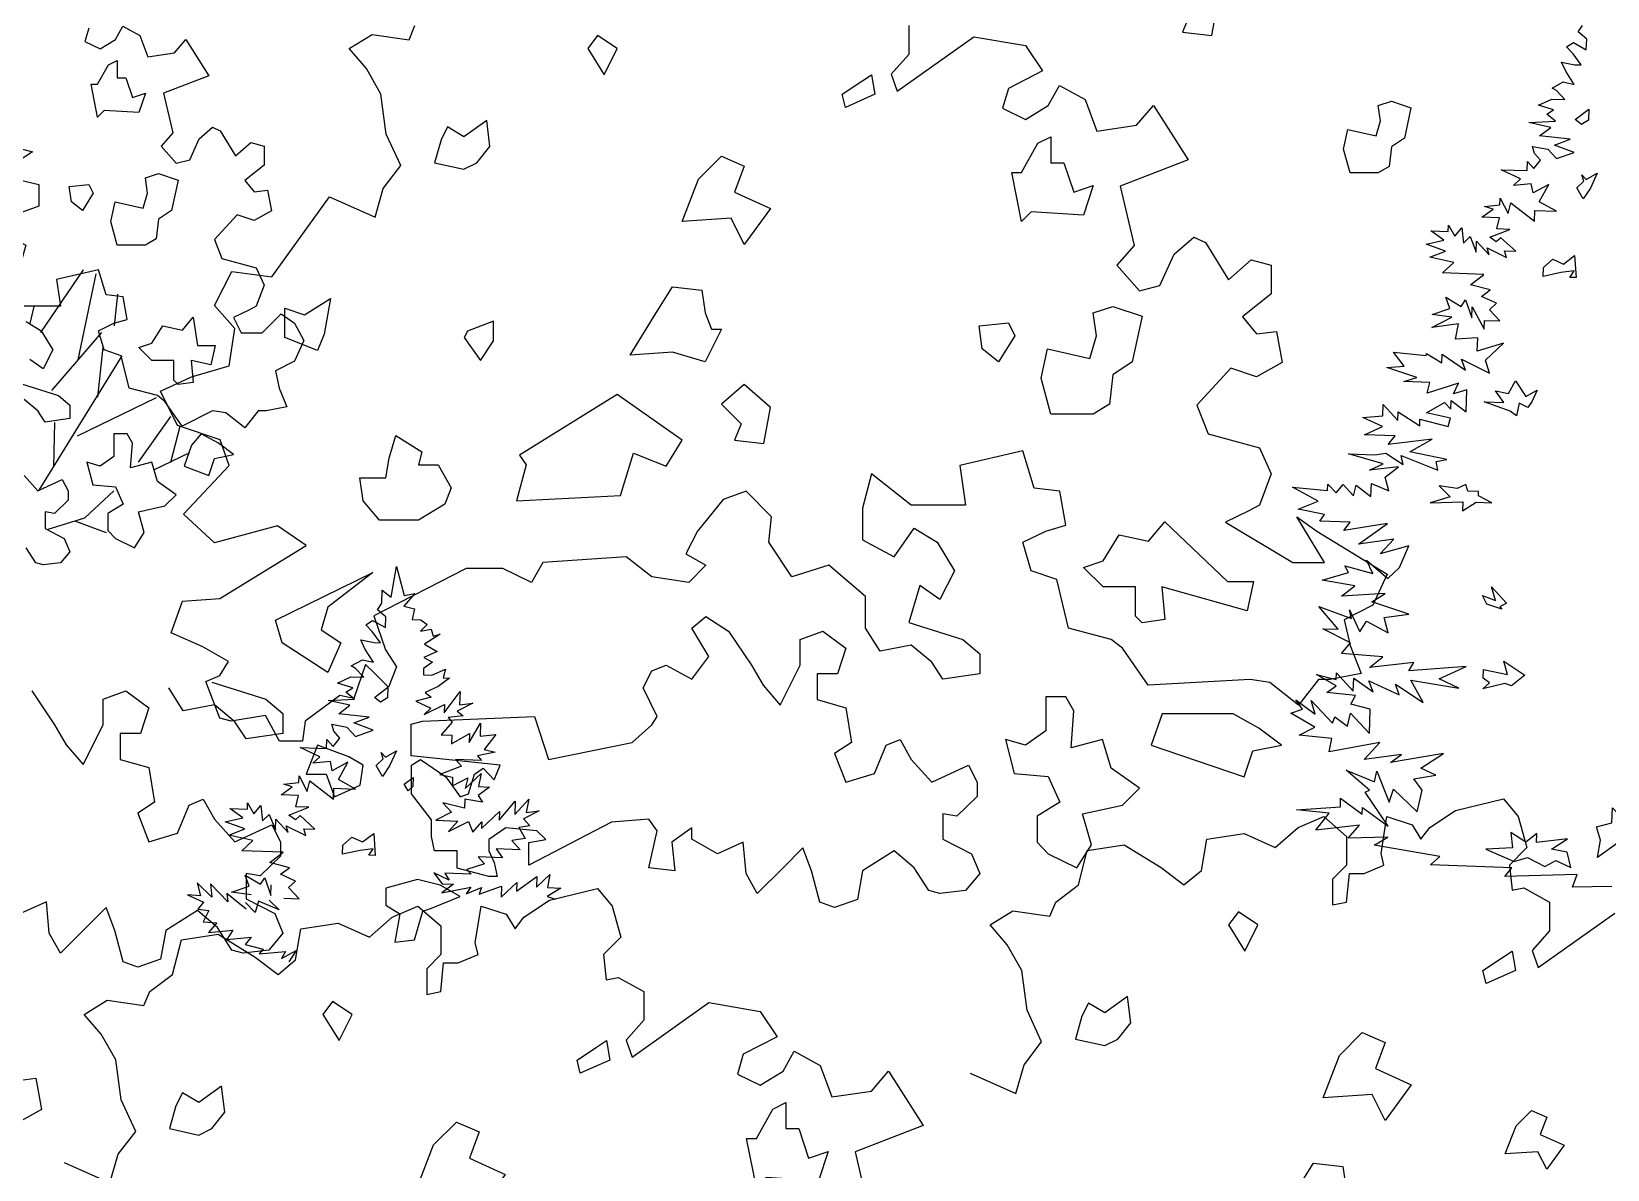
# Model space of a CAD drawing. Header units: inches. Extents: x 11.9 to 85.3, y 21.1 to 37.4.
# Drawn here: x 41.967 to 42.826, y 22.659 to 23.279 of the extents above; entities that cross this region are included whole.
import ezdxf

# ---------------------------------------------------------------- set-up
doc = ezdxf.new("R2010")
doc.units = ezdxf.units.IN
doc.header["$MEASUREMENT"] = 0
doc.layers.add('CAY', color=94, linetype='Continuous')
doc.layers.add('CAY-3', color=61, linetype='Continuous')

# ---------------------------------------------------------------- blocks, each defined once
blk = doc.blocks.new('A$C76451831')
at = {"layer": 'CAY'}
for p, q in [((2471.8, 2031.9), (2478.5, 2069.3)), ((2478.5, 2069.3), (2487.7, 2034.1)), ((2460.6, 2024.6), (2461.2, 2040.4)), ((2461.2, 2040.4), (2471.8, 2031.9)), ((2500.9, 2036.3), (2487.3, 2020.9)), ((2487.7, 2034.1), (2500.9, 2036.3)), ((2455.4, 2016.6), (2460.6, 2024.6)), ((2465.5, 2008.1), (2455.4, 2016.6)), ((2487.3, 2020.9), (2500.3, 2017.8)), ((2500.3, 2017.8), (2497.6, 2004.7)), ((2441.2, 1998.5), (2449.5, 2003.7)), ((2449, 1990.1), (2441.2, 1998.5)), ((2459, 1976.6), (2449, 1990.1)), ((2449.5, 2003.7), (2465, 1995)), ((2465, 1995), (2465.5, 2008.1)), ((2497.6, 2004.7), (2508, 2004.3)), ((2515.9, 1998.6), (2507.5, 1990.8)), ((2507.5, 1990.8), (2520.7, 1993)), ((2508, 2004.3), (2515.9, 1998.6)), ((2520.7, 1993), (2523.1, 1984.8)), ((2435.1, 1980.1), (2451.3, 1976.8)), ((2440.1, 1969.1), (2435.1, 1980.1)), ((2451.3, 1976.8), (2459, 1976.6)), ((2531.4, 1987.2), (2512.4, 1974.7)), ((2512.4, 1974.7), (2527.9, 1966)), ((2523.1, 1984.8), (2531.4, 1987.2)), ((2423.5, 1948.4), (2437, 1956)), ((2437, 1956), (2450.4, 1952.9)), ((2450.4, 1952.9), (2440.1, 1969.1)), ((2522, 1953.1), (2511.3, 1945.3)), ((2527.9, 1966), (2511.8, 1958.9)), ((2511.8, 1958.9), (2522, 1953.1)), ((2407, 1927.6), (2423.1, 1935.2)), ((2423.1, 1935.2), (2438.9, 1934.7)), ((2428.9, 1945.4), (2423.5, 1948.4)), ((2438.9, 1934.7), (2428.9, 1945.4)), ((2511.3, 1945.3), (2511.1, 1937.6)), ((2511.1, 1937.6), (2521.5, 1937.2)), ((2521.5, 1937.2), (2538.1, 1944.4)), ((2542.7, 1933.8), (2529.2, 1923.4)), ((2538.1, 1944.4), (2535, 1934)), ((2535, 1934), (2542.7, 1933.8)), ((2425.3, 1922), (2407, 1927.6)), ((2417, 1916.8), (2425.3, 1922)), ((2427.6, 1908.3), (2417, 1916.8)), ((2529.2, 1923.4), (2513.1, 1916.2)), ((2513.1, 1916.2), (2520.6, 1910.5)), ((2536.2, 1891.4), (2555.7, 1917.4)), ((2555.7, 1917.4), (2555.1, 1901.1)), ((2395.4, 1906.7), (2427.6, 1908.3)), ((2421.9, 1900.8), (2395.4, 1906.7)), ((2408.4, 1890.4), (2421.9, 1900.8)), ((2520.6, 1910.5), (2501.8, 1905.7)), ((2501.8, 1905.7), (2520.1, 1897.4)), ((2512.1, 1889.5), (2536.6, 1901.8)), ((2520.1, 1897.4), (2512.1, 1889.5)), ((2536.6, 1901.8), (2536.2, 1891.4)), ((2571.1, 1903.3), (2552.1, 1893.5)), ((2555.1, 1901.1), (2571.1, 1903.3)), ((2402.2, 1869.3), (2399.8, 1877.6)), ((2399.8, 1877.6), (2418.2, 1874.2)), ((2445.4, 1886.4), (2408.4, 1890.4)), ((2426.6, 1879.3), (2445.4, 1886.4)), ((2450.3, 1870.4), (2426.6, 1879.3)), ((2546.2, 1880.1), (2532.6, 1864.8)), ((2559.6, 1887.8), (2541, 1885.8)), ((2541, 1885.8), (2546.2, 1880.1)), ((2552.1, 1893.5), (2559.6, 1887.8)), ((2566.7, 1855.4), (2580.6, 1878.9)), ((2580.6, 1878.9), (2580.1, 1863.1)), ((2393.3, 1848.3), (2393.7, 1859.2)), ((2393.7, 1859.2), (2401.6, 1850.7)), ((2401.6, 1850.7), (2409.6, 1860.9)), ((2409.6, 1860.9), (2402.2, 1869.3)), ((2418.2, 1874.2), (2428.7, 1862.9)), ((2428.7, 1862.9), (2450.3, 1870.4)), ((2532.6, 1864.8), (2545.7, 1864.3)), ((2545.3, 1853.9), (2567, 1866.3)), ((2545.7, 1864.3), (2545.3, 1853.9)), ((2567, 1866.3), (2566.7, 1855.4)), ((2580.1, 1863.1), (2599.2, 1865.2)), ((2599.2, 1865.2), (2585, 1847.1)), ((2361.6, 1849.4), (2393.3, 1848.3)), ((2385.3, 1838.2), (2361.6, 1849.4)), ((2376.8, 1830.3), (2385.3, 1838.2)), ((2598.4, 1843.9), (2577, 1839.2)), ((2577, 1839.2), (2581.8, 1833.6)), ((2585, 1847.1), (2598.4, 1843.9)), ((2398.2, 1832.3), (2376.8, 1830.3)), ((2400.5, 1821.3), (2398.2, 1832.3)), ((2419.5, 1831.5), (2400.5, 1821.3)), ((2407.9, 1810.6), (2419.5, 1831.5)), ((2557.5, 1826.7), (2530.9, 1816.8)), ((2581.8, 1833.6), (2550.1, 1834.7)), ((2550.1, 1834.7), (2557.5, 1826.7)), ((2562, 1799.8), (2581.2, 1817.7)), ((2581.2, 1817.7), (2577.9, 1802)), ((2338.3, 1791.8), (2351.8, 1801.7)), ((2341.5, 1804.8), (2360.1, 1806.9)), ((2351.8, 1801.7), (2341.5, 1804.8)), ((2360.1, 1806.9), (2360.4, 1815)), ((2360.4, 1815), (2370.2, 1796.1)), ((2370.2, 1796.1), (2373.4, 1809.1)), ((2373.4, 1809.1), (2402, 1786.8)), ((2402, 1786.8), (2402.5, 1799.9)), ((2402.5, 1799.9), (2428.8, 1799)), ((2428.8, 1799), (2407.9, 1810.6)), ((2530.9, 1816.8), (2546.6, 1813.5)), ((2546.6, 1813.5), (2546.3, 1803.1)), ((2546.3, 1803.1), (2565.2, 1812.8)), ((2565.2, 1812.8), (2562, 1799.8)), ((2591.5, 1801.5), (2577.6, 1791.1)), ((2577.9, 1802), (2591.5, 1801.5)), ((2297.4, 1774.6), (2297.7, 1782.3)), ((2297.7, 1782.3), (2305.3, 1768.9)), ((2359.6, 1791), (2338.3, 1791.8)), ((2356.4, 1777.5), (2359.6, 1791)), ((2561.2, 1775.8), (2534.7, 1782.2)), ((2534.7, 1782.2), (2545.1, 1770.9)), ((2561.5, 1786.7), (2561.2, 1775.8)), ((2582.7, 1783.2), (2561.5, 1786.7)), ((2577.6, 1791.1), (2582.7, 1783.2)), ((2603.3, 1761.2), (2622.6, 1784.5)), ((2622.1, 1768.2), (2639, 1786.7)), ((2622.6, 1784.5), (2622.1, 1768.2)), ((2639, 1786.7), (2635.8, 1770.5)), ((3764, 1772.8), (3822.4, 1787)), ((3822.4, 1787), (3840.1, 1765.7)), ((2270.6, 1759.2), (2292, 1763.9)), ((2292, 1763.9), (2276.1, 1775.3)), ((2276.1, 1775.3), (2297.4, 1774.6)), ((2305.3, 1768.9), (2313.9, 1779)), ((2313.9, 1779), (2315.9, 1760.3)), ((2315.9, 1760.3), (2323.9, 1768.2)), ((2323.9, 1768.2), (2331.4, 1749.4)), ((2331.4, 1749.4), (2331.9, 1762.5)), ((2331.9, 1762.5), (2347.1, 1746.1)), ((2347.9, 1767.4), (2372.2, 1777)), ((2355.9, 1761.7), (2347.9, 1767.4)), ((2361.5, 1766.9), (2355.9, 1761.7)), ((2372.2, 1777), (2356.4, 1777.5)), ((2379.5, 1750.4), (2361.5, 1766.9)), ((2545.1, 1770.9), (2526.2, 1761.2)), ((2526.2, 1761.2), (2552.9, 1760.2)), ((2552.9, 1760.2), (2541.6, 1747.5)), ((2581.6, 1751.1), (2603.6, 1771.6)), ((2603.6, 1771.6), (2603.3, 1761.2)), ((2651.7, 1772.6), (2632.8, 1762.9)), ((2632.8, 1762.9), (2640.2, 1754.5)), ((2635.8, 1770.5), (2651.7, 1772.6)), ((3573, 1752.2), (3604.2, 1765.7)), ((3604.2, 1765.7), (3631.9, 1741.6)), ((3673.8, 1720.9), (3680.9, 1765.7)), ((3680.9, 1765.7), (3711.5, 1755.7)), ((3732.8, 1752.2), (3764, 1772.8)), ((3840.1, 1765.7), (3850.7, 1728)), ((2294.3, 1750.7), (2270.6, 1759.2)), ((2275, 1743.2), (2294.3, 1750.7)), ((2304.2, 1736.7), (2275, 1743.2)), ((2347.1, 1746.1), (2344.7, 1754.4)), ((2344.7, 1754.4), (2368.3, 1742.7)), ((2365.9, 1750.9), (2379.5, 1750.4)), ((2368.3, 1742.7), (2365.9, 1750.9)), ((2541.6, 1747.5), (2566, 1759.8)), ((2566, 1759.8), (2571, 1746.5)), ((2571, 1746.5), (2581.9, 1759.2)), ((2581.9, 1759.2), (2581.6, 1751.1)), ((2640.2, 1754.5), (2627, 1752.2)), ((2627, 1752.2), (2634.6, 1738.8)), ((3462.1, 1738), (3507.5, 1745.1)), ((3507.5, 1745.1), (3545.3, 1728)), ((3545.3, 1728), (3573, 1752.2)), ((3631.9, 1741.6), (3631.9, 1706.7)), ((3711.5, 1755.7), (3722.2, 1738)), ((3722.2, 1738), (3732.8, 1752.2)), ((2290.6, 1724.1), (2304.2, 1736.7)), ((2340.9, 1722.3), (2290.6, 1724.1)), ((2324.6, 1709.7), (2340.9, 1722.3)), ((2628.7, 1725.4), (2599.3, 1726.4)), ((2599.3, 1726.4), (2607.1, 1715.7)), ((2634.6, 1738.8), (2618.3, 1736.6)), ((2618.3, 1736.6), (2628.7, 1725.4)), ((3306.5, 1682.6), (3317.1, 1724.4)), ((3317.1, 1724.4), (3361.9, 1731.5)), ((3361.9, 1731.5), (3406.7, 1703.8)), ((3455.6, 1700.3), (3462.1, 1738)), ((3850.7, 1728), (3829.5, 1706.7)), ((2348.4, 1703.5), (2324.6, 1709.7)), ((2337.7, 1695.7), (2348.4, 1703.5)), ((2585.5, 1708.3), (2564, 1701.4)), ((2577.7, 1716.8), (2585.5, 1708.3)), ((2607.1, 1715.7), (2577.7, 1716.8)), ((3406.7, 1703.8), (3434.4, 1682.6)), ((3631.9, 1706.7), (3614.8, 1689.6)), ((3653.2, 1696.7), (3677.3, 1706.7)), ((3677.3, 1706.7), (3673.8, 1720.9)), ((3829.5, 1706.7), (3833, 1676.1)), ((2236.3, 1685.2), (2240.6, 1669.3)), ((2254.4, 1667.9), (2236.3, 1685.2)), ((2252.8, 1684.1), (2254.4, 1667.9)), ((2273.6, 1662), (2252.8, 1684.1)), ((2294.6, 1694.5), (2313.2, 1683.4)), ((2299.6, 1681.1), (2294.6, 1694.5)), ((2313.2, 1683.4), (2318.5, 1691.4)), ((2318.5, 1691.4), (2325.9, 1669.8)), ((2356, 1687.3), (2337.7, 1695.7)), ((2347.5, 1679.5), (2356, 1687.3)), ((2524, 1697.3), (2533.9, 1683.8)), ((2542.3, 1688.5), (2524, 1697.3)), ((2533.9, 1683.8), (2547.5, 1683.4)), ((2569.2, 1695.7), (2537.1, 1696.9)), ((2537.1, 1696.9), (2542.3, 1688.5)), ((2564, 1701.4), (2569.2, 1695.7)), ((2605.4, 1667.7), (2624.6, 1685.6)), ((2624.3, 1675.2), (2648.9, 1693)), ((2624.6, 1685.6), (2624.3, 1675.2)), ((2648.4, 1679.8), (2664.8, 1695.1)), ((2648.9, 1693), (2648.4, 1679.8)), ((2664.8, 1695.1), (2661.6, 1679.4)), ((3434.4, 1682.6), (3455.6, 1700.3)), ((3614.8, 1689.6), (3614.8, 1658.4)), ((3631.9, 1661.9), (3635.5, 1696.7)), ((3635.5, 1696.7), (3653.2, 1696.7)), ((2224.6, 1670.4), (2244.1, 1661.9)), ((2240.6, 1669.3), (2224.6, 1670.4)), ((2272.6, 1672.4), (2273.6, 1662)), ((2295.9, 1653.3), (2272.6, 1672.4)), ((2278, 1673.7), (2299.6, 1681.1)), ((2301.9, 1670.6), (2278, 1673.7)), ((2325.9, 1669.8), (2326.4, 1682.9)), ((2341.7, 1666.5), (2360.2, 1665.9)), ((2360.2, 1665.9), (2347.5, 1679.5)), ((2547.5, 1683.4), (2533.6, 1673)), ((2533.6, 1673), (2568.7, 1679.9)), ((2568.7, 1679.9), (2563, 1671.9)), ((2563, 1671.9), (2581.8, 1679.4)), ((2578.8, 1671.4), (2605.9, 1681.3)), ((2581.8, 1679.4), (2578.8, 1671.4)), ((2605.9, 1681.3), (2605.4, 1667.7)), ((2677.9, 1678.8), (2661.2, 1668.5)), ((2661.2, 1668.5), (2672, 1665.4)), ((2661.6, 1679.4), (2677.9, 1678.8)), ((2664.3, 1664.1), (2722.6, 1678.3)), ((2722.6, 1678.3), (2740.3, 1657)), ((3278.8, 1661.9), (3306.5, 1682.6)), ((3833, 1676.1), (3847.2, 1679)), ((3847.2, 1679), (3878.4, 1661.9)), ((2244.1, 1661.9), (2237.2, 1653)), ((2237.2, 1653), (2250.5, 1651.6)), ((2250.5, 1651.6), (2243.7, 1637.7)), ((2306.7, 1649.3), (2295.1, 1661.4)), ((2310.8, 1662.9), (2306.7, 1649.3)), ((2336, 1652.2), (2310.8, 1662.9)), ((2323.9, 1664.2), (2336, 1652.2)), ((2473.2, 1643.5), (2504.5, 1657)), ((2504.5, 1657), (2532.2, 1632.9)), ((2574, 1612.2), (2581.1, 1657)), ((2581.1, 1657), (2611.8, 1647)), ((2611.8, 1647), (2622.4, 1629.3)), ((2633, 1643.5), (2664.3, 1664.1)), ((2740.3, 1657), (2750.9, 1619.3)), ((3199.2, 1634.2), (3226.9, 1651.3)), ((3226.9, 1651.3), (3271.7, 1644.8)), ((3271.7, 1644.8), (3278.8, 1661.9)), ((3614.8, 1658.4), (3631.9, 1661.9)), ((3864.3, 1582.3), (3957.4, 1648.4)), ((3878.4, 1661.9), (3878.4, 1627.1)), ((2243.7, 1637.7), (2260.2, 1636.6)), ((2260.2, 1636.6), (2250.4, 1624.7)), ((2250.4, 1624.7), (2279.7, 1627.6)), ((2279.7, 1627.6), (2272.6, 1616.4)), ((2355.9, 1591.6), (2362.4, 1629.3)), ((2362.4, 1629.3), (2407.8, 1636.4)), ((2407.8, 1636.4), (2445.5, 1619.3)), ((2445.5, 1619.3), (2473.2, 1643.5)), ((2532.2, 1632.9), (2532.2, 1598.1)), ((2622.4, 1629.3), (2633, 1643.5)), ((3219.8, 1610), (3199.2, 1634.2)), ((3878.4, 1627.1), (3857.2, 1602.9)), ((2206.7, 1573.9), (2217.3, 1615.8)), ((2217.3, 1615.8), (2262.1, 1622.8)), ((2262.1, 1622.8), (2306.9, 1595.1)), ((2272.6, 1616.4), (2301.9, 1619.3)), ((2301.9, 1619.3), (2294.6, 1610.4)), ((2294.6, 1610.4), (2316.5, 1604.8)), ((2577.6, 1598.1), (2574, 1612.2)), ((2750.9, 1619.3), (2729.7, 1598.1)), ((3237.5, 1578.7), (3219.8, 1610)), ((2306.9, 1595.1), (2334.7, 1573.9)), ((2316.5, 1604.8), (2311.6, 1598.8)), ((2311.6, 1598.8), (2343.6, 1601.9)), ((2334.7, 1573.9), (2355.9, 1591.6)), ((2339, 1593.3), (2356.7, 1603.2)), ((2343.6, 1601.9), (2339, 1593.3)), ((2356.7, 1603.2), (2347.6, 1589.1)), ((2532.2, 1598.1), (2515.1, 1580.9)), ((2532.2, 1553.2), (2535.7, 1588)), ((2535.7, 1588), (2553.4, 1588)), ((2553.4, 1588), (2577.6, 1598.1)), ((2729.7, 1598.1), (2733.2, 1567.4)), ((3857.2, 1602.9), (3864.3, 1582.3)), ((2179, 1553.2), (2206.7, 1573.9)), ((2515.1, 1580.9), (2515.1, 1549.7)), ((2733.2, 1567.4), (2747.4, 1570.3)), ((2747.4, 1570.3), (2778.6, 1553.2)), ((3244, 1530.4), (3237.5, 1578.7)), ((2171.9, 1536.1), (2179, 1553.2)), ((2515.1, 1549.7), (2532.2, 1553.2)), ((2778.6, 1553.2), (2778.6, 1518.4)), ((2099.4, 1525.5), (2127.1, 1542.6)), ((2127.1, 1542.6), (2171.9, 1536.1)), ((2764.5, 1473.6), (2857.6, 1539.7)), ((2857.6, 1539.7), (2920.1, 1529)), ((2120, 1501.3), (2099.4, 1525.5)), ((2778.6, 1518.4), (2757.4, 1494.2)), ((2920.1, 1529), (2940.8, 1498.4)), ((3261.7, 1492), (3244, 1530.4)), ((2137.7, 1470.1), (2120, 1501.3)), ((2757.4, 1494.2), (2764.5, 1473.6)), ((2940.8, 1498.4), (2899.5, 1477.1)), ((2899.5, 1477.1), (2892.4, 1452.9)), ((2947.9, 1456.5), (2961.4, 1480.7)), ((2961.4, 1480.7), (2992.7, 1463.6)), ((3240.4, 1464.3), (3261.7, 1492)), ((2144.2, 1421.7), (2137.7, 1470.1)), ((2920.1, 1439.4), (2947.9, 1456.5)), ((2992.7, 1463.6), (3006.8, 1425.2)), ((3055.2, 1432.3), (3075.8, 1456.5)), ((3075.8, 1456.5), (3117.7, 1390.4)), ((3175, 1454.3), (3230.4, 1429.5)), ((3230.4, 1429.5), (3240.4, 1464.3)), ((2016.4, 1445), (2040.6, 1447.9)), ((2040.6, 1447.9), (2047.7, 1410.1)), ((2892.4, 1452.9), (2920.1, 1439.4)), ((2161.9, 1383.3), (2144.2, 1421.7)), ((3006.8, 1425.2), (3055.2, 1432.3)), ((2047.7, 1410.1), (2016.4, 1392.5)), ((2140.7, 1355.6), (2161.9, 1383.3)), ((3117.7, 1390.4), (3035.1, 1358.6)), ((3035.1, 1358.6), (3052.2, 1286.6)), ((2075.2, 1345.6), (2130.6, 1320.8)), ((2130.6, 1320.8), (2140.7, 1355.6)), ((2281, 794.5), (2332.5, 870.4)), ((2326.2, 761), (2347.8, 865.6)), ((2491.6, 827), (2512.8, 868.3)), ((2512.8, 868.3), (2561.2, 861.8)), ((2268, 805.1), (2272.9, 825.9)), ((2370.1, 802.5), (2374.1, 840.9)), ((2516.4, 799.3), (2491.6, 827)), ((2294.3, 724.1), (2354.9, 794.5)), ((2509.3, 753.8), (2516.4, 799.3)), ((2278.7, 602.9), (2379.6, 765.8)), ((2350.1, 715.8), (2356.4, 776.4)), ((2463.9, 740.3), (2509.3, 753.8)), ((2426.2, 723.2), (2463.9, 740.3)), ((2325.4, 669), (2421.3, 715.4)), ((2446.8, 681.3), (2426.2, 723.2)), ((2399.3, 636.8), (2438.6, 692.2)), ((2296.7, 631.7), (2297.9, 685.1)), ((2438.6, 636.8), (2450, 680.8)), ((2498.7, 664.2), (2446.8, 681.3)), ((2509.3, 632.9), (2498.7, 664.2)), ((2417.8, 627.7), (2461.8, 648.6)), ((2334.4, 569.5), (2369.4, 602.2)), ((2289.6, 555.4), (2334.4, 569.5)), ((2323, 565.2), (2360, 551.4)), ((3915.1, 501.1), (3898, 463.3)), ((3898, 463.3), (3863.2, 445.6)), ((3863.2, 445.6), (3870.3, 414.4)), ((3870.3, 414.4), (3883.8, 380.2)), ((3831.9, 373.1), (3807.8, 341.8)), ((3846.1, 373.1), (3831.9, 373.1)), ((3883.8, 380.2), (3846.1, 373.1))]:
    blk.add_line(p, q, dxfattribs=at)
for points in [[(2451.7, 1910.2), (2468, 1922.8), (2467.5, 1909.6), (2459.2, 1904.5)], [(2453.8, 1827.6), (2462.2, 1835.5), (2459.8, 1843.3), (2465, 1837.6), (2478.4, 1845.3), (2470.1, 1827), (2461.5, 1814.2)], [(2452.7, 1718.4), (2445, 1718.7), (2450.2, 1726.6), (2434.3, 1724.5), (2412.8, 1719.8), (2413.2, 1730.7), (2424.4, 1740.7), (2437.4, 1734.8), (2450.9, 1745.2)], [(3524.3, 1634.1), (3500.5, 1649.9), (3488.6, 1634.1), (3508.4, 1602.4)], [(3821.2, 1594.5), (3833.1, 1602.4), (3837, 1578.6), (3801.4, 1562.8), (3797.4, 1578.6)], [(2424.5, 1525.4), (2400.8, 1541.2), (2388.9, 1525.4), (2408.7, 1493.7)], [(3369.9, 1515.3), (3365.9, 1547), (3338.2, 1527.2), (3318.4, 1539), (3310.5, 1523.2), (3302.6, 1495.5), (3338.2, 1487.6), (3354, 1495.5)], [(2721.4, 1485.8), (2733.3, 1493.7), (2737.3, 1469.9), (2701.6, 1454.1), (2697.7, 1469.9)], [(3623.3, 1475.7), (3651, 1503.4), (3678.7, 1491.5), (3666.8, 1459.8), (3710.3, 1440), (3678.7, 1396.5), (3662.8, 1428.1), (3603.5, 1424.2)], [(2270.1, 1406.6), (2266.2, 1438.3), (2238.4, 1418.5), (2218.7, 1430.3), (2210.7, 1414.5), (2202.8, 1386.8), (2238.4, 1378.9), (2254.3, 1386.8)], [(2935.2, 1410.5), (2951, 1418.5), (2951, 1386.8), (2966.9, 1386.8), (2978.8, 1351.1), (3002.5, 1359.1), (2990.6, 1323.4), (2927.3, 1327.4), (2915.4, 1315.5), (2903.5, 1374.9), (2915.4, 1374.9)], [(3837.8, 1390.3), (3856.3, 1408.8), (3874.8, 1400.9), (3866.9, 1379.8), (3895.9, 1366.6), (3874.8, 1337.5), (3864.2, 1358.6), (3824.6, 1356)], [(2523.5, 1367), (2551.2, 1394.7), (2578.9, 1382.8), (2567, 1351.1), (2610.6, 1331.3), (2578.9, 1287.8), (2563.1, 1319.5), (2503.7, 1315.5)], [(3571.8, 1313.3), (3591.6, 1345), (3627.2, 1341), (3631.2, 1313.3), (3639.1, 1293.5), (3651, 1293.5), (3631.2, 1253.9), (3591.6, 1265.8), (3540.1, 1261.8)], [(3702.4, 1154.9), (3710.3, 1198.4), (3678.7, 1226.2), (3651, 1202.4), (3674.7, 1178.6), (3666.8, 1158.8)], [(2362.9, 1119.3), (2373.5, 1124.6), (2373.5, 1103.5), (2384.1, 1103.5), (2392, 1079.7), (2407.8, 1085), (2399.9, 1061.2), (2357.7, 1063.9), (2349.7, 1055.9), (2341.8, 1095.6), (2349.7, 1095.6)], [(3862.3, 1017), (3867.6, 1040.8), (3901.9, 1032.9), (3907.2, 1051.4), (3904.5, 1069.8), (3920.4, 1075.1), (3944.1, 1067.2), (3936.2, 1030.2), (3920.4, 1019.7), (3917.7, 995.9), (3904.5, 988), (3870.2, 988)], [(4143.6, 1052.7), (4159.9, 1065.3), (4159.5, 1052.2), (4151.1, 1047)], [(2209.9, 855.3), (2183.5, 873.8), (2188.8, 889.6), (2180.8, 905.5), (2167.6, 916), (2165, 945.1), (2180.8, 950.3), (2196.7, 963.5), (2186.1, 987.3), (2199.3, 1016.3), (2231, 1024.3), (2270.6, 1013.7), (2254.7, 1003.1), (2244.2, 982), (2278.5, 974.1), (2278.5, 947.7), (2257.4, 939.8), (2236.3, 931.9), (2204.6, 937.1), (2199.3, 921.3), (2233.6, 916), (2262.7, 900.2), (2257.4, 881.7), (2220.4, 873.8)], [(2365.6, 929.2), (2370.9, 953), (2405.2, 945.1), (2410.4, 963.5), (2407.8, 982), (2423.6, 987.3), (2447.4, 979.4), (2439.5, 942.4), (2423.6, 931.9), (2421, 908.1), (2407.8, 900.2), (2373.5, 900.2)], [(4145.7, 970.1), (4154.1, 978), (4151.7, 985.8), (4156.9, 980.2), (4170.4, 987.9), (4162, 969.6), (4153.4, 956.7)], [(2318.1, 953), (2315.4, 971.5), (2339.2, 974.1), (2344.5, 963.5), (2331.3, 942.4)], [(4144.6, 860.9), (4136.9, 861.2), (4142.2, 869.2), (4126.3, 867), (4104.8, 862.3), (4105.2, 873.2), (4116.4, 883.2), (4129.3, 877.3), (4142.8, 887.7)], [(2577.1, 788.1), (2577.1, 823.8), (2600.8, 815.8), (2632.5, 835.6), (2624.6, 792.1), (2616.7, 772.3)], [(2415.7, 781.4), (2428.9, 802.5), (2452.7, 797.2), (2465.9, 813), (2471.2, 778.7), (2492.3, 778.7), (2487, 755), (2463.2, 760.2), (2465.9, 733.8), (2447.4, 731.2), (2442.1, 736.5), (2442.1, 760.2), (2415.7, 760.2), (2399.9, 776.1)], [(4064.6, 698.7), (4032.9, 710.2), (4056.9, 709.4), (4046.9, 723.3), (4062.7, 720.1), (4070.9, 735.6), (4083.8, 716.6), (4097.3, 724.3), (4091.3, 710.9), (4086.1, 703.4), (4075.4, 708.7), (4072.1, 693)], [(2392.2, 660), (2385.5, 671.4), (2369.4, 671.4), (2369.4, 643.8), (2352.9, 632), (2336.8, 636.8), (2343.9, 609.2), (2371.4, 606.9), (2380.8, 586), (2362.3, 574.6), (2362.3, 553.8), (2371.4, 544.4), (2394.6, 533), (2406.4, 551.4), (2399.3, 576.6), (2431.5, 583.7), (2445.3, 597.4), (2422.5, 613.6), (2415.4, 636.8), (2389.8, 630.1)], [(2475.5, 671.4), (2463.7, 657.6), (2454.7, 632), (2484.6, 620.6), (2491.7, 641.5), (2514.8, 646.2), (2496.4, 660)], [(4013.2, 601.7), (4010.8, 609.9), (4000.2, 604.8), (3978.6, 608.3), (3991.7, 594.7), (3967.4, 587.4), (4007.3, 588.7), (4006.9, 577.9), (4023.2, 588.2), (4042.2, 587.5), (4026.2, 596.2), (4026.3, 601.2)], [(4054.6, 458.4), (4036.2, 464.5), (4031.1, 475.1), (4046.8, 469.1), (4041.9, 485.6), (4060.3, 465.9), (4052, 461.2)], [(4032, 374.8), (4032.4, 385.2), (4061.2, 379.2), (4056.8, 395.2), (4082.5, 378.5), (4066.1, 365.4), (4058.1, 368.4), (4031.6, 361.7), (4039.5, 369.1)], [(4174.2, 178.1), (4169.4, 194.1), (4188.1, 198.9), (4188.8, 217.4), (4209.3, 195.4), (4222.9, 208.1), (4238.4, 186.2), (4264.8, 188), (4278.1, 179.9), (4245.8, 175.6), (4224.8, 186.7), (4211.1, 168.6), (4195.4, 174.6), (4170.8, 156.9)], [(4138.2, 144.9), (4133.9, 163.6), (4114.9, 167), (4134.4, 179.5), (4096.7, 175.3), (4097, 186.2), (4083.5, 175.8), (4065.4, 187.3), (4067.4, 168.6), (4035.2, 167), (4069.6, 152.2), (4085.6, 157.1), (4106.5, 146), (4119.9, 153.2)]]:
    blk.add_lwpolyline(points, close=True, dxfattribs=at)
for points in [[(2492.6, 1796.8), (2487.9, 1805.1), (2498.6, 1812.9), (2498.2, 1802), (2492.6, 1796.8)], [(2339.1, 1163.7), (2334.4, 1147.6), (2352.9, 1138.5), (2371.4, 1149.9), (2380.4, 1166.1), (2401.2, 1154.7), (2410.7, 1129.1), (2442.9, 1133.8), (2456.7, 1149.9), (2484.6, 1105.9), (2429.6, 1084.7), (2441, 1036.7), (2426.8, 1020.6), (2445.3, 999.7), (2461.8, 1004.1), (2473.2, 1029.6), (2489.3, 1043.4), (2498.7, 1039.1), (2517.2, 1008.8), (2535.7, 1024.9), (2551.8, 1020.6), (2551.8, 997.4), (2528.6, 978.9), (2540, 965.1), (2556.1, 967.1), (2560.8, 941.9), (2540, 930.1), (2519.2, 937.2), (2491.7, 907.3), (2500.7, 884.1), (2542.4, 872.7), (2551.8, 851.9), (2542.4, 826.3), (2533.3, 821.6), (2514.8, 812.5), (2523.9, 794.1), (2549.4, 794.1), (2572.6, 816.9), (2588.7, 805.5), (2600.1, 784.6), (2588.7, 759.5), (2565.6, 747.7), (2570.3, 726.8), (2579.3, 704), (2554.2, 699.3), (2544.7, 699.3), (2528.6, 678.5), (2505.4, 696.9), (2489.3, 699.3), (2452.3, 680.8), (2431.5, 710.7), (2422.5, 717.8), (2387.9, 726.8), (2378.5, 766.1), (2357.6, 773.2), (2350.9, 796.4), (2369.4, 805.5), (2385.5, 810.2), (2380.8, 837.7), (2360, 840.1), (2350.9, 870.4), (2299.8, 858.6), (2304.6, 826.3), (2260.5, 826.3)], [(2262.9, 807.8), (2281.4, 796.4), (2295.5, 773.2), (2283.7, 750), (2267.6, 761.4)], [(2258.6, 731.5), (2302.2, 717.8), (2316, 706), (2316, 689.9), (2286.1, 685.5), (2277, 699.3), (2260.5, 713.1)], [(4188.1, 121.8), (4140.1, 120.8), (4146.1, 136.4), (4058.1, 134.1), (4066.6, 144.6), (3967.9, 148.1), (3979.1, 158.1), (3899.4, 171.8), (3916.1, 181.6), (3868, 180.6), (3881.7, 196.4), (3828.5, 190.1), (3845, 210.9), (3805.3, 215), (3858.5, 218.6), (3858.8, 229), (3884.9, 209.5), (3885.2, 217.6), (3916.5, 195.2), (3888.5, 236.1), (3894, 238.6), (3865.5, 263.2), (3899.8, 248.8), (3902.6, 261.9), (3917.6, 224.2), (3923.1, 239.9), (3951.6, 212.6), (3957.9, 238.7), (3947.6, 252.6), (3974.4, 257.1), (3956.2, 265.5), (3983.5, 283.1), (3919.2, 272.2), (3932.7, 282.1), (3887.2, 276), (3906.5, 296.7), (3844.9, 285.2), (3848.2, 301.4), (3808.5, 305.5), (3827.4, 315.3), (3798.5, 332.2), (3812.3, 337.1), (3804.5, 348.3), (3827.9, 331.1), (3823.1, 347.6), (3848.9, 320), (3851.8, 327.6), (3867.3, 316.6), (3870.6, 332.4), (3893.7, 307.5), (3894.8, 337), (3871, 343.2), (3876.8, 353.5), (3842, 357.4), (3853.2, 365.2), (3829.6, 379.1), (3853.4, 372.9), (3853.7, 381), (3874.2, 359), (3874.8, 374.8), (3898.2, 358.2), (3893.2, 371.5), (3929.8, 354.3), (3925.3, 367.6), (3958.9, 345.2), (3944, 372.4), (4002.2, 362.7), (3978.5, 373.9), (4011.2, 388.7), (3941.7, 383.4), (3947.5, 393.6), (3893.8, 387.8), (3910.1, 400.4), (3860, 404.8), (3870.8, 417.6), (3837, 434.6), (3855.6, 434), (3832.5, 461.5), (3871.9, 447), (3869.5, 457.5), (3882.2, 430.8), (3890.3, 443.7), (3916.6, 429.6), (3911.8, 448.3), (3941.4, 452.3), (3896.6, 467.5), (3912.8, 477.3), (3859.7, 474.2), (3876, 486.8), (3836.3, 493.6), (3868.4, 502.9), (3863.7, 511.2), (3897.8, 501.9), (3890.2, 518), (3916.2, 495.8), (3930.2, 508.9), (3941.6, 535.3), (3906.8, 525.6), (3923.3, 543.6), (3880.5, 537.4), (3915.8, 562.4), (3862.5, 553.9), (3870.5, 564), (3833.4, 565.3), (3839.1, 573.3), (3807.2, 579.8), (3831.5, 589.4), (3800.4, 606.4), (3842.9, 602.6), (3843.1, 610.3), (3853.2, 599.5), (3861.7, 609.7), (3874.4, 596.1), (3877.5, 609.1), (3895.6, 595.3), (3896.2, 611.2), (3917.2, 602.3), (3912.8, 618.8), (3929.1, 631.3), (3894, 627.1), (3910.6, 634.7), (3868.4, 647.1), (3900.1, 646), (3913.8, 647.7), (3934.6, 633.9), (3932.3, 644.8), (3976.9, 627), (3974.6, 637.9), (3987.8, 640.2), (3942.8, 649.4), (3970.1, 664.8), (3916.4, 658.5), (3924.9, 668.7), (3887.8, 670), (3909.5, 680.1), (3885.8, 691.3), (3909.9, 693.2), (3910.4, 706.8), (3928.3, 687.6), (3928.7, 698), (3954.8, 681.2), (3955.1, 688.9), (3989.2, 680), (3992.3, 690.3), (3963.1, 696.8), (3984.8, 709.2), (3992.7, 701.2), (3993, 711.6), (4011.1, 697.8), (4012.1, 724.6), (3996, 719.7), (4001.9, 732.6), (3963.9, 720.8), (3967.1, 733.8), (3935.4, 734.9), (3951.4, 739.8), (3914.7, 752), (3936, 753.5), (3923, 770.3), (3962.8, 766.2), (3962.9, 768.9), (3981.5, 757.4), (3981.9, 768.2), (4010.2, 748.6), (4005.7, 761.9), (4039.5, 744.9), (4034.6, 760.9), (4056.7, 781.5), (4024.6, 771.7), (4025.2, 788), (3998.4, 786.2), (4001.7, 804.7), (3969.4, 800.4), (3993.9, 813.1), (3970, 816.2), (3991.5, 823.6), (3986.5, 837), (4005.2, 825.9), (4010.4, 833.9), (4017.9, 812.3), (4018.3, 825.4), (4033.2, 798.2), (4033.6, 809), (4052.2, 808.4), (4039.5, 822), (4047.9, 829.8), (4029.6, 838.2), (4040.3, 846), (4016.5, 852.2), (4032.8, 864.8), (3982.6, 866.6), (3996.2, 879.2), (3966.9, 885.7), (3986.2, 893.2), (3962.5, 901.7), (3984, 906.4), (3968.1, 917.8), (3989.3, 917.1), (3989.6, 924.8), (3997.3, 911.4), (4005.8, 921.5), (4007.9, 902.9), (4015.9, 910.7), (4023.4, 891.9), (4023.8, 905), (4039.1, 888.6), (4036.7, 896.9), (4060.3, 885.2), (4057.8, 893.4), (4071.4, 892.9), (4053.4, 909.4), (4047.8, 904.2), (4039.8, 909.9), (4064.2, 919.5), (4048.4, 920), (4051.5, 933.5), (4030.3, 934.3), (4043.8, 944.2), (4033.4, 947.3), (4052.1, 949.4), (4052.4, 957.5), (4062.1, 938.6), (4065.3, 951.6), (4094, 929.3), (4094.4, 942.4), (4120.7, 941.5), (4099.8, 953.1), (4111.4, 974), (4092.5, 963.8), (4090.1, 974.8), (4068.8, 972.8), (4077.2, 980.7), (4053.6, 991.9), (4085.3, 990.8), (4085.6, 1001.7), (4093.5, 993.3), (4101.6, 1003.4), (4094.2, 1011.8), (4091.7, 1020.1), (4110.2, 1016.7), (4120.7, 1005.5), (4142.2, 1012.9), (4118.5, 1021.8), (4137.3, 1028.9), (4100.3, 1032.9), (4113.8, 1043.3), (4087.3, 1049.2), (4119.5, 1050.8), (4109, 1059.4), (4117.3, 1064.5), (4098.9, 1070.1), (4115, 1077.7), (4130.9, 1077.2), (4120.8, 1088), (4115.5, 1090.9), (4128.9, 1098.6), (4142.4, 1095.4), (4132.1, 1111.6), (4127, 1122.6), (4143.2, 1119.4), (4150.9, 1119.1), (4141, 1132.6), (4133.1, 1141), (4141.4, 1146.2), (4157, 1137.5), (4157.5, 1150.6), (4147.3, 1159.1), (4152.6, 1167.1)], [(2260.5, 620.6), (2277, 602.2), (2306.9, 615.9), (2314, 602.2), (2314, 590.8), (2297.5, 574.6), (2286.1, 576.6), (2286.1, 556.2), (2309.3, 544.4), (2316, 528.2), (2304.6, 514.5), (2283.7, 512.1), (2274.7, 514.5), (2262.9, 533)]]:
    blk.add_lwpolyline(points, dxfattribs=at)
at = {"layer": 'CAY-3'}
for p, q in [((2655.3, 1139), (2683, 1156.1)), ((2683, 1156.1), (2727.8, 1149.6)), ((2727.8, 1149.6), (2734.9, 1166.8)), ((3320.4, 1087.1), (3413.6, 1153.2)), ((3334.6, 1166.8), (3334.6, 1131.9)), ((3413.6, 1153.2), (3476.1, 1142.6)), ((2676, 1114.8), (2655.3, 1139)), ((3334.6, 1131.9), (3313.3, 1107.8)), ((3476.1, 1142.6), (3496.7, 1111.9)), ((2693.6, 1083.6), (2676, 1114.8)), ((3496.7, 1111.9), (3455.4, 1090.7)), ((3313.3, 1107.8), (3320.4, 1087.1)), ((3455.4, 1090.7), (3448.4, 1066.5)), ((3503.8, 1070), (3517.3, 1094.2)), ((3517.3, 1094.2), (3548.6, 1077.1)), ((2700.1, 1035.2), (2693.6, 1083.6)), ((3548.6, 1077.1), (3562.7, 1038.8)), ((3448.4, 1066.5), (3476.1, 1052.9)), ((3476.1, 1052.9), (3503.8, 1070)), ((3611.1, 1045.8), (3631.7, 1070)), ((3631.7, 1070), (3673.6, 1003.9)), ((2717.8, 996.9), (2700.1, 1035.2)), ((3562.7, 1038.8), (3611.1, 1045.8)), ((2696.6, 969.1), (2717.8, 996.9)), ((3673.6, 1003.9), (3591, 972.1)), ((2561.2, 861.8), (2631.1, 959.1)), ((2631.1, 959.1), (2686.6, 934.3)), ((2686.6, 934.3), (2696.6, 969.1)), ((3591, 972.1), (3608.1, 900.1)), ((3608.1, 900.1), (3586.9, 875.9)), ((3656.5, 889.5), (3680.7, 910.2)), ((3680.7, 910.2), (3694.8, 903.7)), ((3694.8, 903.7), (3722.5, 858.3)), ((3639.4, 851.2), (3656.5, 889.5)), ((3722.5, 858.3), (3750.2, 882.4)), ((3750.2, 882.4), (3774.4, 875.9)), ((3586.9, 875.9), (3614.6, 844.7)), ((3774.4, 875.9), (3774.4, 841.1)), ((3614.6, 844.7), (3639.4, 851.2)), ((3774.4, 841.1), (3739.6, 813.4)), ((3739.6, 813.4), (3756.7, 792.8)), ((3756.7, 792.8), (3780.9, 795.7)), ((3780.9, 795.7), (3788, 758)), ((3725.5, 750.9), (3684.2, 706.1)), ((3756.7, 740.3), (3725.5, 750.9)), ((3788, 758), (3756.7, 740.3)), ((3684.2, 706.1), (3697.8, 671.3)), ((3697.8, 671.3), (3760.3, 654.2)), ((3473.1, 650.6), (3396.5, 632.9)), ((3486.7, 605.2), (3473.1, 650.6)), ((3760.3, 654.2), (3774.4, 622.9)), ((2453.9, 573.9), (2509.3, 632.9)), ((3396.5, 632.9), (3403.5, 584.6)), ((3289.2, 622.9), (3278.5, 581)), ((3337.5, 584.6), (3289.2, 622.9)), ((3774.4, 622.9), (3760.3, 584.6)), ((3137, 601.7), (3109.3, 591.6)), ((3167.7, 570.4), (3137, 601.7)), ((3517.9, 601.7), (3486.7, 605.2)), ((3525, 560.4), (3517.9, 601.7)), ((3109.3, 591.6), (3078.1, 553.3)), ((3278.5, 581), (3278.5, 542.7)), ((3403.5, 584.6), (3337.5, 584.6)), ((3746.7, 577.5), (3719, 563.9)), ((3760.3, 584.6), (3746.7, 577.5)), ((2491.6, 539.1), (2453.9, 573.9)), ((2568.3, 559.8), (2491.6, 539.1)), ((2603, 535.6), (2568.3, 559.8)), ((3164.8, 539.7), (3167.7, 570.4)), ((3316.9, 522), (3341, 556.8)), ((3341, 556.8), (3368.8, 539.7)), ((3500.8, 553.3), (3525, 560.4)), ((3719, 563.9), (3800.7, 515.2)), ((3839, 515.2), (3805.7, 570.4)), ((3805.7, 570.4), (3829.8, 553.3)), ((3078.1, 553.3), (3063.9, 525.6)), ((3192.5, 497.8), (3164.8, 539.7)), ((3278.5, 542.7), (3316.9, 522)), ((3368.8, 539.7), (3390, 504.9)), ((3473.1, 539.7), (3500.8, 553.3)), ((3483.1, 504.9), (3473.1, 539.7)), ((3829.8, 553.3), (3915.1, 501.1)), ((2498.1, 471.6), (2603, 535.6)), ((2991.4, 522), (2890.2, 514.9)), ((3022.7, 497.8), (2991.4, 522)), ((3063.9, 525.6), (3088.1, 512)), ((2797, 507.9), (2685, 450.4)), ((2841.8, 507.9), (2797, 507.9)), ((2876.6, 490.8), (2841.8, 507.9)), ((2890.2, 514.9), (2876.6, 490.8)), ((3067.5, 490.8), (3022.7, 497.8)), ((3088.1, 512), (3067.5, 490.8)), ((3237.3, 512), (3192.5, 497.8)), ((3282.1, 473.7), (3237.3, 512)), ((3390, 504.9), (3372.3, 470.1)), ((3514.4, 494.3), (3483.1, 504.9)), ((3800.7, 515.2), (3839, 515.2)), ((3348.1, 487.2), (3334.6, 442.4)), ((3372.3, 470.1), (3348.1, 487.2)), ((3528.5, 435.3), (3514.4, 494.3)), ((2439.1, 429.8), (2452.7, 468.1)), ((2452.7, 468.1), (2498.1, 471.6)), ((3282.1, 435.3), (3282.1, 473.7)), ((2685, 450.4), (2699.2, 409.1)), ((3071, 435.3), (3088.1, 449.5)), ((3088.1, 449.5), (3115.8, 431.8)), ((3334.6, 442.4), (3400, 421.8)), ((2477.5, 412.7), (2439.1, 429.8)), ((3091.6, 401.1), (3071, 435.3)), ((3115.8, 431.8), (3143.5, 390.5)), ((3202.5, 421.8), (3230.2, 431.8)), ((3202.5, 390.5), (3202.5, 421.8)), ((3230.2, 431.8), (3257.9, 411.1)), ((3299.8, 407.6), (3282.1, 435.3)), ((3400, 421.8), (3420.6, 404.1)), ((3580.4, 421.8), (3528.5, 435.3)), ((3594, 411.1), (3580.4, 421.8)), ((2508.7, 395), (2477.5, 412.7)), ((2699.2, 409.1), (2712.7, 388.5)), ((3257.9, 411.1), (3247.9, 379.9)), ((3337.5, 414.7), (3299.8, 407.6)), ((3362.3, 394), (3337.5, 414.7)), ((3420.6, 404.1), (3420.6, 379.9)), ((3625.2, 366.3), (3594, 411.1)), ((2498.1, 377.9), (2508.7, 395)), ((2675.1, 391.3), (2660.8, 350.1)), ((2685, 381.4), (2675.1, 391.3)), ((2712.7, 388.5), (2702.7, 363.7)), ((3012, 362.8), (3022.7, 383.4)), ((3022.7, 383.4), (3039.8, 390.5)), ((3039.8, 390.5), (3071, 373.4)), ((3071, 373.4), (3091.6, 401.1)), ((3143.5, 390.5), (3157.7, 366.3)), ((3178.3, 342.1), (3202.5, 390.5)), ((3375.8, 373.4), (3362.3, 394)), ((2481, 370.8), (2498.1, 377.9)), ((2498.1, 326), (2481, 370.8)), ((2488.6, 369.9), (2554, 349.3)), ((2702.7, 363.7), (2685, 381.4)), ((3157.7, 366.3), (3178.3, 342.1)), ((3223.1, 379.9), (3223.1, 348.6)), ((3247.9, 379.9), (3223.1, 379.9)), ((3420.6, 379.9), (3375.8, 373.4)), ((3748.8, 373.1), (3625.2, 366.3)), ((3773, 369.5), (3748.8, 373.1)), ((3807.8, 341.8), (3773, 369.5)), ((2269.8, 359.3), (2297.6, 318)), ((2356.5, 349.3), (2384.2, 359.3)), ((2356.5, 318), (2356.5, 349.3)), ((2384.2, 359.3), (2411.9, 338.7)), ((2453.8, 335.1), (2436.1, 362.9)), ((2554, 349.3), (2574.7, 331.6)), ((2643.7, 353.7), (2601.9, 322.4)), ((2660.8, 350.1), (2643.7, 353.7)), ((3029.1, 328), (3012, 362.8)), ((3223.1, 348.6), (3257.9, 338.6)), ((2411.9, 338.7), (2401.9, 307.4)), ((2491.5, 342.2), (2453.8, 335.1)), ((2516.3, 321.6), (2491.5, 342.2)), ((2511.7, 322.4), (2498.1, 326)), ((2553.5, 329.5), (2511.7, 322.4)), ((2570.6, 298.2), (2553.5, 329.5)), ((2574.7, 331.6), (2574.7, 307.4)), ((2744, 322.4), (2880.2, 328)), ((2880.2, 328), (2897.3, 276)), ((3022.7, 317.9), (3029.1, 328)), ((3257.9, 338.6), (3265, 296.7)), ((2297.6, 318), (2311.7, 293.8)), ((2332.3, 269.7), (2356.5, 318)), ((2377.2, 307.4), (2377.2, 276.1)), ((2401.9, 307.4), (2377.2, 307.4)), ((2529.9, 300.9), (2516.3, 321.6)), ((2574.7, 307.4), (2529.9, 300.9)), ((2601.9, 322.4), (2598.3, 298.2)), ((2730.4, 318.9), (2744, 322.4)), ((2730.4, 280.5), (2730.4, 318.9)), ((2998.5, 296.7), (3022.7, 317.9)), ((2311.7, 293.8), (2332.3, 269.7)), ((2598.3, 298.2), (2570.6, 298.2)), ((2897.3, 276), (2998.5, 296.7)), ((3265, 296.7), (3244.4, 283.1)), ((3292.7, 259), (3306.9, 293.2)), ((3306.9, 293.2), (3323.9, 300.2)), ((3323.9, 300.2), (3337.5, 276.1)), ((2377.2, 276.1), (2411.9, 266.1)), ((2838.3, 269), (2730.4, 280.5)), ((2731, 269), (2741.6, 276)), ((2731, 234.2), (2731, 269)), ((2741.6, 276), (2772.3, 254.8)), ((2831.2, 251.3), (2838.3, 269)), ((3244.4, 283.1), (3257.9, 248.3)), ((3337.5, 276.1), (3362.3, 248.3)), ((3362.3, 248.3), (3407.1, 269)), ((3407.1, 269), (3417.7, 248.3)), ((2411.9, 266.1), (2419, 224.2)), ((2772.3, 254.8), (2790, 230.6)), ((2800, 234.2), (2807.1, 258.3)), ((2807.1, 258.3), (2817.7, 265.4)), ((2817.7, 265.4), (2831.2, 251.3)), ((3257.9, 248.3), (3292.7, 259)), ((2755.2, 202.9), (2731, 234.2)), ((2790, 230.6), (2800, 234.2)), ((3417.7, 231.2), (3392.9, 207)), ((3417.7, 248.3), (3417.7, 231.2)), ((2419, 224.2), (2398.4, 210.7)), ((2398.4, 210.7), (2411.9, 175.9)), ((2446.7, 186.5), (2460.9, 220.7)), ((2460.9, 220.7), (2478, 227.8)), ((2478, 227.8), (2491.5, 203.6)), ((2491.5, 203.6), (2516.3, 175.9)), ((2516.3, 175.9), (2561.1, 196.5)), ((2561.1, 196.5), (2571.7, 175.9)), ((2755.2, 182.3), (2755.2, 202.9)), ((2845.4, 192.9), (2824.7, 178.7)), ((2883.1, 189.3), (2845.4, 192.9)), ((2973.7, 200), (2873.1, 147.5)), ((3019.1, 203.5), (2973.7, 200)), ((3029.1, 189.3), (3019.1, 203.5)), ((3071, 192.9), (3046.8, 175.8)), ((3071, 179.3), (3071, 192.9)), ((3375.8, 210), (3375.8, 179.3)), ((3392.9, 207), (3375.8, 210)), ((2411.9, 175.9), (2446.7, 186.5)), ((2571.7, 175.9), (2571.7, 158.8)), ((2758.7, 165.1), (2755.2, 182.3)), ((2824.7, 178.7), (2824.7, 165.1)), ((2873.1, 175.2), (2893.7, 178.7)), ((2873.1, 147.5), (2873.1, 175.2)), ((2893.7, 178.7), (2883.1, 189.3)), ((3019.1, 144.5), (3029.1, 189.3)), ((3046.8, 175.8), (3050.4, 141)), ((3102.3, 161.6), (3071, 179.3)), ((3133.5, 175.8), (3102.3, 161.6)), ((3137, 137.4), (3133.5, 175.8)), ((3375.8, 179.3), (3410.6, 161.6)), ((2571.7, 158.8), (2547, 134.6)), ((2786.4, 165.1), (2758.7, 165.1)), ((2786.4, 143.9), (2786.4, 165.1)), ((2824.7, 165.1), (2831.2, 151)), ((3206, 168.7), (3181.9, 144.5)), ((3216.6, 141), (3206, 168.7)), ((3316.9, 165.2), (3278.5, 141)), ((3341, 144.5), (3316.9, 165.2)), ((3410.6, 161.6), (3420.6, 137.4)), ((2529.9, 137.5), (2529.9, 106.9)), ((2547, 134.6), (2529.9, 137.5)), ((2824.7, 133.9), (2786.4, 143.9)), ((2831.2, 151), (2834.8, 133.9)), ((3050.4, 141), (3019.1, 144.5)), ((3150.6, 113.3), (3137, 137.4)), ((3181.9, 144.5), (3150.6, 113.3)), ((3226.7, 102.6), (3216.6, 141)), ((3278.5, 141), (3272.1, 106.2)), ((3358.7, 116.8), (3341, 144.5)), ((3420.6, 137.4), (3403.5, 116.8)), ((2834.8, 133.9), (2824.7, 133.9)), ((3372.3, 113.3), (3358.7, 116.8)), ((3403.5, 116.8), (3372.3, 113.3)), ((2287.5, 103.3), (2256.3, 89.2)), ((2291.1, 65), (2287.5, 103.3)), ((2360.1, 96.2), (2335.9, 72.1)), ((2370.7, 68.5), (2360.1, 96.2)), ((2529.9, 106.9), (2564.7, 89.2)), ((3244.4, 96.1), (3226.7, 102.6)), ((3272.1, 106.2), (3244.4, 96.1)), ((2470.9, 92.7), (2432.6, 68.5)), ((2495.1, 72.1), (2470.9, 92.7)), ((2564.7, 89.2), (2574.7, 65)), ((2304.6, 40.8), (2291.1, 65)), ((2335.9, 72.1), (2304.6, 40.8)), ((2380.7, 30.2), (2370.7, 68.5)), ((2432.6, 68.5), (2426.1, 33.7)), ((2512.8, 44.3), (2495.1, 72.1)), ((2574.7, 65), (2557.6, 44.3)), ((2526.3, 40.8), (2512.8, 44.3)), ((2557.6, 44.3), (2526.3, 40.8)), ((2398.4, 23.7), (2380.7, 30.2)), ((2426.1, 33.7), (2398.4, 23.7))]:
    blk.add_line(p, q, dxfattribs=at)
for points in [[(2980.4, 1138.9), (2956.7, 1154.8), (2944.8, 1138.9), (2964.6, 1107.2)], [(3277.4, 1099.3), (3289.2, 1107.2), (3293.2, 1083.5), (3257.6, 1067.6), (3253.6, 1083.5)], [(2826, 1020.1), (2822.1, 1051.8), (2794.4, 1032), (2774.6, 1043.9), (2766.7, 1028), (2758.7, 1000.3), (2794.4, 992.4), (2810.2, 1000.3)], [(3491.1, 1024.1), (3507, 1032), (3507, 1000.3), (3522.8, 1000.3), (3534.7, 964.7), (3558.4, 972.6), (3546.6, 936.9), (3483.2, 940.9), (3471.3, 929), (3459.5, 988.4), (3471.3, 988.4)], [(3079.4, 980.5), (3107.1, 1008.2), (3134.8, 996.3), (3123, 964.7), (3166.5, 944.9), (3134.8, 901.3), (3119, 933), (3059.6, 929)], [(3027.9, 818.1), (3047.7, 849.8), (3083.4, 845.8), (3087.3, 818.1), (3095.2, 798.3), (3107.1, 798.3), (3087.3, 758.7), (3047.7, 770.6), (2996.3, 766.6)], [(3495.1, 738.9), (3503, 774.6), (3554.5, 762.7), (3562.4, 790.4), (3558.4, 818.1), (3582.2, 826), (3617.8, 814.2), (3605.9, 758.7), (3582.2, 742.9), (3578.2, 707.2), (3558.4, 695.3), (3507, 695.3)], [(2798.8, 796), (2794.8, 788.1), (2814.6, 760.4), (2830.5, 784.1), (2830.5, 807.9)], [(3423.8, 774.6), (3419.9, 802.3), (3455.5, 806.2), (3463.4, 790.4), (3443.6, 758.7)], [(3158.6, 659.7), (3166.5, 703.3), (3134.8, 731), (3107.1, 707.2), (3130.9, 683.5), (3123, 663.7)], [(3039.8, 632), (3059.6, 663.7), (2980.4, 719.1), (2862.1, 645.5), (2870, 633.6), (2858.2, 590.1), (2984.4, 596.3), (3000.2, 647.8)], [(2739.4, 633.6), (2763.2, 633.6), (2779, 605.9), (2771.1, 586.1), (2739.4, 566.3), (2691.9, 566.3), (2672.1, 590.1), (2668.1, 617.8), (2699.8, 617.8), (2703.8, 641.6), (2711.7, 669.3), (2743.4, 649.5)], [(3570.3, 517.1), (3590.1, 548.8), (3625.7, 540.9), (3645.5, 564.6), (3721.6, 492.2), (3753.2, 492.2), (3745.3, 456.6), (3641.6, 485.4), (3645.5, 445.8), (3617.8, 441.9), (3609.9, 449.8), (3609.9, 485.4), (3570.3, 485.4), (3546.6, 509.2)], [(2573.8, 417.4), (2565.9, 445.1), (2684, 503), (2629.2, 460.9), (2621.3, 433.2), (2645.1, 417.4), (2629.2, 381.7)], [(3535, 335), (3525, 352.1), (3500.8, 352.1), (3500.8, 310.9), (3476.1, 293.2), (3451.9, 300.2), (3462.5, 259), (3503.8, 255.4), (3517.9, 224.1), (3490.2, 207), (3490.2, 175.8), (3503.8, 161.6), (3538.6, 144.5), (3556.3, 172.2), (3545.6, 210), (3594, 220.6), (3614.6, 241.3), (3580.4, 265.4), (3569.8, 300.2), (3531.5, 290.2)], [(3728.2, 331.2), (3642.3, 331.5), (3628.8, 293.2), (3741.7, 255.1), (3752.3, 286.4), (3787.1, 293.5), (3759.4, 314.1)], [(2654.9, 279), (2616.6, 293.2), (2603, 258.3), (2627.2, 258.3), (2637.2, 230.6), (2668.5, 244.8), (2672, 269)], [(2765.8, 123.3), (2738.1, 130.3), (2699.7, 119.7), (2699.7, 99.1), (2716.8, 88.5), (2710.4, 54.3), (2734.5, 57.2), (2744.6, 92), (2755.2, 95.5), (2790, 109.7)]]:
    blk.add_lwpolyline(points, close=True, dxfattribs=at)

msp = doc.modelspace()

# ---------------------------------------------------------------- block references
at = {"layer": 'CAY', "xscale": 0.0004489089019145984, "yscale": 0.0004489089019145984, "zscale": 0.0004489089019145984}
for p in [(40.94818, 22.75806), (41.05328, 22.05824)]:
    msp.add_blockref('A$C76451831', p, dxfattribs=at)

doc.saveas('drawing.dxf')
